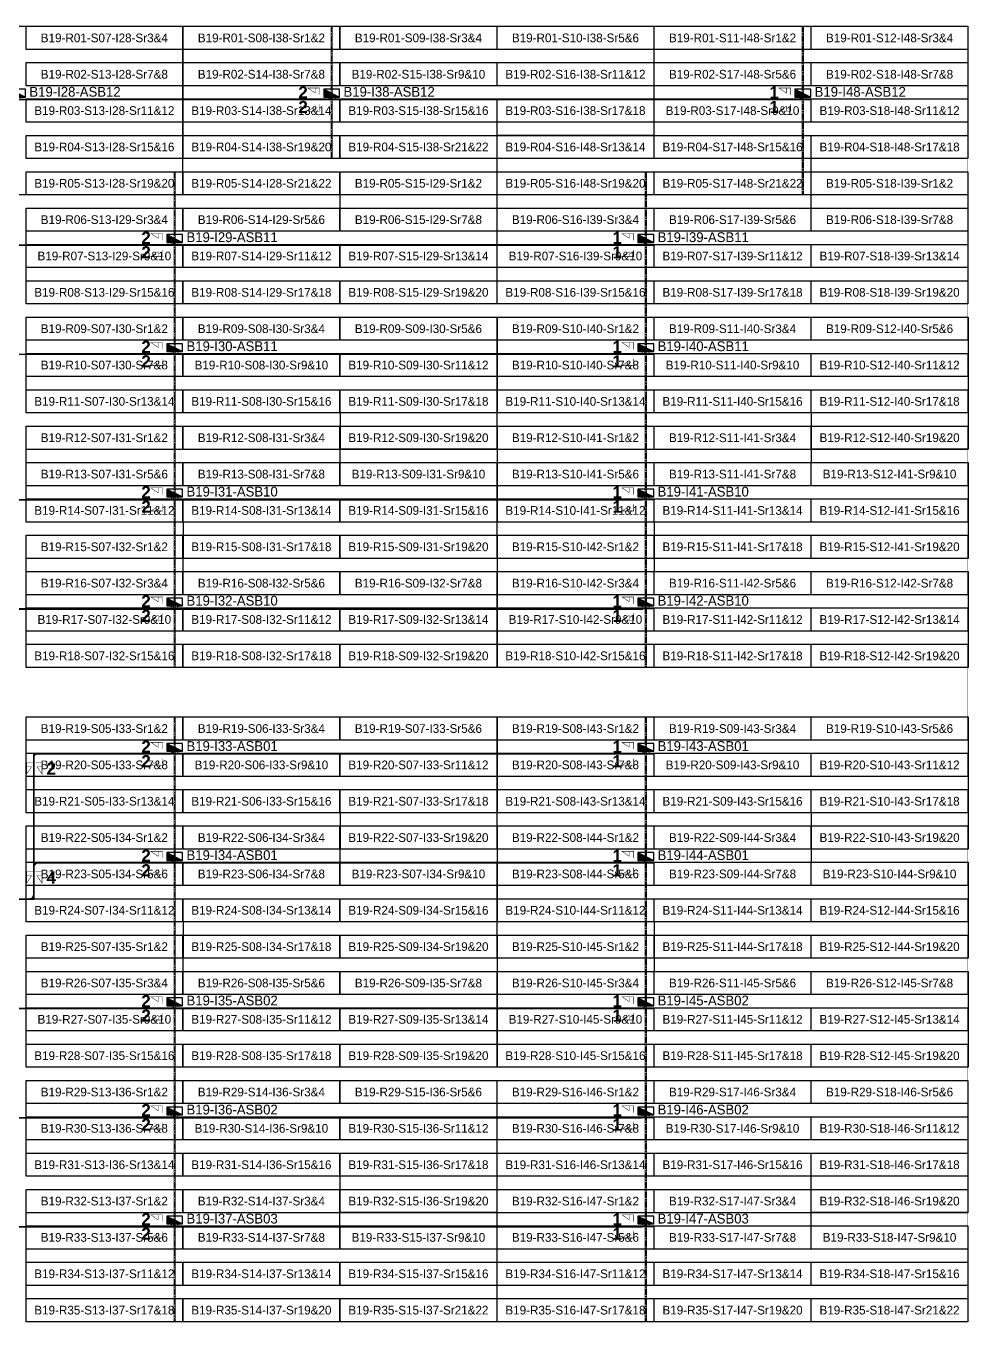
# Model space of a CAD drawing. Header units: metres. Extents: x 530603 to 531186, y 2673304 to 2673572.
# Drawn here: x 530991.5 to 531185.8, y 2673304.2 to 2673571.7 of the extents above; entities that cross this region are included whole.
import ezdxf
from ezdxf.enums import TextEntityAlignment as Align

# ---------------------------------------------------------------- set-up
doc = ezdxf.new("R2010")
doc.units = ezdxf.units.M
doc.linetypes.add('CENTER', pattern=[2, 1.25, -0.25, 0.25, -0.25])
doc.layers.add('Boundary-12.5 MW Block', color=6, linetype='Continuous', lineweight=9)
doc.layers.add('PILE', color=1, linetype='Continuous', lineweight=15)
for name, color, linetype in [('DC Trench BL-19', 40, 'Continuous'), ('E-Inverter Grouping', 2, 'Continuous'), ('Inverter Block-19', 7, 'Continuous'), ('LT Cable(AG) INV to LT Panel BL-19', 2, 'Continuous'), ('Messenger Wire-Block-19 (Master Path)', 30, 'Continuous'), ('Messenger Wire-Block-19 (MW Path)', 191, 'Continuous'), ('MMS Table Block-19', 8, 'Continuous'), ('Plan Line - DC BL-19', 40, 'Continuous'), ('Section Marking BL-19', 2, 'Continuous')]:
    doc.layers.add(name, color=color, linetype=linetype)
doc.styles.add('BoldTextStyle', font='arialbd.ttf')
doc.styles.get("Standard").update_dxf_attribs({"font": 'Adani Regular.ttf'})

# ---------------------------------------------------------------- blocks, each defined once
blk = doc.blocks.new('MMS Table (32.292 x 4.788)')
at = {"color": 0}
blk.add_lwpolyline([(0, -0.002), (0, 4.786), (32.292, 4.786), (32.292, -0.002)], close=True, dxfattribs=at)
at = {"color": 7}
blk.add_attdef('ID1', text='', height=1.8, dxfattribs=at).set_placement((16.146, 2.392), align=Align.MIDDLE_CENTER)
blk = doc.blocks.new('Inverter Block')
h = blk.add_hatch(color=0)
h.dxf.hatch_style = 1
h.paths.add_polyline_path([(-1.46, 2.27), (-1.46, 0.85), (1.46, 0.85)])
at = {"color": 0}
blk.add_lwpolyline([(1.46, 2.27), (-1.46, 2.27), (-1.46, 0.85), (1.46, 0.85)], close=True, dxfattribs=at)
blk.add_lwpolyline([(-1.46, 2.27), (1.46, 0.85)], dxfattribs=at)
at = {"layer": 'PILE'}
for centre in [(-0.61, 0.85), (0.61, 0.85)]:
    blk.add_circle(centre, 0.156, dxfattribs=at)
at = {"color": 7}
blk.add_attdef('ID', (-1.46, 3.01), '', height=1.8, dxfattribs=at)

msp = doc.modelspace()

# ---------------------------------------------------------------- linework, layer by layer
at = {"layer": 'Boundary-12.5 MW Block', "const_width": 0.05}
msp.add_lwpolyline([(530602.78, 2673354.08), (530797.14, 2673354.08), (530797.14, 2673514.29), (530602.78, 2673514.29), (530602.78, 2673564.08), (530797.14, 2673564.08), (530797.14, 2673571.58), (531185.74, 2673571.58), (531185.74, 2673304.29), (530602.78, 2673304.29)], close=True, dxfattribs=at)
at = {"layer": 'DC Trench BL-19', "color": 40, "const_width": 0.15}
for points in [[(531054.68, 2673571.58), (531054.38, 2673571.58), (531054.38, 2673544.29), (531054.68, 2673544.29)], [(531151.86, 2673571.58), (531151.56, 2673571.58), (531151.56, 2673536.79), (531151.86, 2673536.79)], [(531022.29, 2673541.58), (531021.99, 2673541.58), (531021.99, 2673439.29), (531022.29, 2673439.29)], [(531119.47, 2673541.58), (531119.17, 2673541.58), (531119.17, 2673439.29), (531119.47, 2673439.29)], [(531022.29, 2673429.08), (531021.99, 2673429.08), (531021.99, 2673304.29), (531022.29, 2673304.29)], [(531119.47, 2673429.08), (531119.17, 2673429.08), (531119.17, 2673304.29), (531119.47, 2673304.29)]]:
    msp.add_lwpolyline(points, close=True, dxfattribs=at)
at = {"layer": 'E-Inverter Grouping'}
for points in [[(531023.78, 2673541.58), (531056.17, 2673541.58), (531056.17, 2673536.79), (530959.1, 2673536.79), (530959.1, 2673571.58), (531023.78, 2673571.58)], [(531120.96, 2673551.79), (531088.56, 2673551.79), (531088.56, 2673544.29), (531023.88, 2673544.29), (531023.88, 2673571.58), (531120.96, 2673571.58)], [(531185.74, 2673544.29), (531153.35, 2673544.29), (531153.35, 2673536.79), (531088.66, 2673536.79), (531088.66, 2673549.08), (531121.06, 2673549.08), (531121.06, 2673571.58), (531185.74, 2673571.58)], [(531056.17, 2673324.08), (531088.56, 2673324.08), (531088.56, 2673304.29), (530991.49, 2673304.29), (530991.49, 2673331.58), (531056.17, 2673331.58)], [(531153.35, 2673324.08), (531185.74, 2673324.08), (531185.74, 2673304.29), (531088.66, 2673304.29), (531088.66, 2673331.58), (531153.35, 2673331.58)]]:
    msp.add_lwpolyline(points, close=True, dxfattribs=at)
at = {"layer": 'E-Inverter Grouping', "color": 3}
for points in [[(531088.56, 2673514.29), (530991.49, 2673514.29), (530991.49, 2673534.08), (531056.27, 2673534.08), (531056.27, 2673541.58), (531088.56, 2673541.58)], [(531185.74, 2673514.29), (531088.66, 2673514.29), (531088.66, 2673534.08), (531153.45, 2673534.08), (531153.45, 2673541.58), (531185.74, 2673541.58)], [(531088.61, 2673484.29), (531056.32, 2673484.29), (531056.32, 2673491.79), (530991.54, 2673491.79), (530991.54, 2673511.58), (531088.61, 2673511.58)], [(531185.79, 2673484.29), (531153.5, 2673484.29), (531153.5, 2673491.79), (531088.71, 2673491.79), (531088.71, 2673511.58), (531185.79, 2673511.58)], [(531056.22, 2673481.58), (531088.61, 2673481.58), (531088.61, 2673461.79), (531023.93, 2673461.79), (531023.93, 2673469.29), (530991.54, 2673469.29), (530991.54, 2673489.08), (531056.22, 2673489.08)], [(531153.4, 2673481.58), (531185.79, 2673481.58), (531185.79, 2673461.79), (531121.11, 2673461.79), (531121.11, 2673469.29), (531088.71, 2673469.29), (531088.71, 2673489.08), (531153.4, 2673489.08)], [(530991.54, 2673466.58), (531023.83, 2673466.58), (531023.83, 2673459.08), (531088.61, 2673459.08), (531088.61, 2673439.29), (530991.54, 2673439.29)], [(531088.71, 2673466.58), (531121.01, 2673466.58), (531121.01, 2673459.08), (531185.79, 2673459.08), (531185.79, 2673439.29), (531088.71, 2673439.29)], [(531088.61, 2673401.79), (531056.32, 2673401.79), (531056.32, 2673409.29), (530991.54, 2673409.29), (530991.54, 2673429.08), (531088.61, 2673429.08)], [(531185.79, 2673401.79), (531153.5, 2673401.79), (531153.5, 2673409.29), (531088.71, 2673409.29), (531088.71, 2673429.08), (531185.79, 2673429.08)], [(531056.22, 2673399.08), (531088.61, 2673399.08), (531088.61, 2673379.29), (531023.93, 2673379.29), (531023.93, 2673386.79), (530991.54, 2673386.79), (530991.54, 2673406.58), (531056.22, 2673406.58)], [(531153.4, 2673399.08), (531185.79, 2673399.08), (531185.79, 2673379.29), (531121.11, 2673379.29), (531121.11, 2673386.79), (531088.71, 2673386.79), (531088.71, 2673406.58), (531153.4, 2673406.58)], [(530991.54, 2673384.08), (531023.83, 2673384.08), (531023.83, 2673376.58), (531088.61, 2673376.58), (531088.61, 2673356.79), (530991.54, 2673356.79)], [(531088.71, 2673384.08), (531121.01, 2673384.08), (531121.01, 2673376.58), (531185.79, 2673376.58), (531185.79, 2673356.79), (531088.71, 2673356.79)], [(531088.56, 2673326.79), (531056.27, 2673326.79), (531056.27, 2673334.29), (530991.49, 2673334.29), (530991.49, 2673354.08), (531088.56, 2673354.08)], [(531185.74, 2673326.79), (531153.45, 2673326.79), (531153.45, 2673334.29), (531088.66, 2673334.29), (531088.66, 2673354.08), (531185.74, 2673354.08)]]:
    msp.add_lwpolyline(points, close=True, dxfattribs=at)
at = {"layer": 'LT Cable(AG) INV to LT Panel BL-19', "color": 5}
for points in [[(530950.77, 2673413.66, -0.312772), (530950.19, 2673414.5), (530950.19, 2673417.63, 0.221878), (530949.87, 2673418.32), (530943.24, 2673423.87, -0.221878), (530942.92, 2673424.56), (530942.92, 2673437.78, 0.027493), (530942.92, 2673437.88), (530942.83, 2673438.7, -0.027493), (530942.82, 2673438.8), (530942.82, 2673555.62, -0.414214), (530943.72, 2673556.52), (531053.63, 2673556.52, 0.414214), (531054.53, 2673557.42), (531054.53, 2673557.69)], [(530950.77, 2673413.69, -0.304603), (530950.21, 2673414.53), (530950.21, 2673417.64, 0.221878), (530949.89, 2673418.33), (530943.27, 2673423.88, -0.221878), (530942.95, 2673424.57), (530942.95, 2673437.79, 0.027493), (530942.94, 2673437.89), (530942.85, 2673438.7, -0.027493), (530942.85, 2673438.8), (530942.85, 2673555.6, -0.414214), (530943.75, 2673556.5), (531150.81, 2673556.5, 0.414214), (531151.71, 2673557.4), (531151.71, 2673557.69)], [(530952.84, 2673413.65), (530951.14, 2673413.65, -0.414214), (530950.24, 2673414.55), (530950.24, 2673417.65, 0.221878), (530949.92, 2673418.34), (530943.29, 2673423.89, -0.221878), (530942.97, 2673424.58), (530942.97, 2673437.79, 0.027493), (530942.97, 2673437.89), (530942.88, 2673438.7, -0.027493), (530942.87, 2673438.8), (530942.87, 2673525.57, -0.414214), (530943.77, 2673526.47), (531021.24, 2673526.47, 0.414214), (531022.14, 2673527.37), (531022.14, 2673527.69)], [(530952.84, 2673413.68), (530951.16, 2673413.68, -0.414214), (530950.26, 2673414.58), (530950.26, 2673417.67, 0.221878), (530949.94, 2673418.36), (530943.32, 2673423.9, -0.221878), (530943, 2673424.59), (530943, 2673437.79, 0.027493), (530942.99, 2673437.89), (530942.9, 2673438.7, -0.027493), (530942.9, 2673438.8), (530942.9, 2673525.55, -0.414214), (530943.8, 2673526.45), (531118.42, 2673526.45, 0.414214), (531119.32, 2673527.35), (531119.32, 2673527.69)], [(530952.84, 2673413.7), (530951.19, 2673413.7, -0.414214), (530950.29, 2673414.6), (530950.29, 2673417.68, 0.221878), (530949.97, 2673418.37), (530943.34, 2673423.92, -0.221878), (530943.02, 2673424.61), (530943.02, 2673437.79, 0.027493), (530943.02, 2673437.89), (530942.93, 2673438.7, -0.027493), (530942.92, 2673438.8), (530942.92, 2673503.02, -0.414214), (530943.82, 2673503.92), (531021.24, 2673503.92, 0.414214), (531022.14, 2673504.82), (531022.14, 2673505.19)], [(530952.84, 2673413.73), (530951.21, 2673413.73, -0.414214), (530950.31, 2673414.63), (530950.31, 2673417.69, 0.221878), (530949.99, 2673418.38), (530943.37, 2673423.93, -0.221878), (530943.05, 2673424.62), (530943.05, 2673437.79, 0.027493), (530943.04, 2673437.89), (530942.95, 2673438.71, -0.027493), (530942.95, 2673438.81), (530942.95, 2673503, -0.414214), (530943.85, 2673503.9), (531118.42, 2673503.9, 0.414214), (531119.32, 2673504.8), (531119.32, 2673505.19)], [(530954.78, 2673413.75), (530951.24, 2673413.75, -0.414214), (530950.34, 2673414.65), (530950.34, 2673417.7, 0.221878), (530950.02, 2673418.39), (530943.39, 2673423.94, -0.221878), (530943.07, 2673424.63), (530943.07, 2673437.79, 0.027493), (530943.07, 2673437.89), (530942.98, 2673438.71, -0.027493), (530942.97, 2673438.81), (530942.97, 2673472.97, -0.414214), (530943.87, 2673473.87), (531021.24, 2673473.87, 0.414214), (531022.14, 2673474.77), (531022.14, 2673475.19)], [(530954.78, 2673413.78), (530951.26, 2673413.78, -0.414214), (530950.36, 2673414.68), (530950.36, 2673417.71, 0.221878), (530950.04, 2673418.4), (530943.42, 2673423.95, -0.221878), (530943.1, 2673424.64), (530943.1, 2673437.79, 0.027493), (530943.09, 2673437.89), (530943, 2673438.71, -0.027493), (530943, 2673438.81), (530943, 2673472.95, -0.414214), (530943.9, 2673473.85), (531118.42, 2673473.85, 0.414214), (531119.32, 2673474.75), (531119.32, 2673475.19)], [(530954.78, 2673413.8), (530951.29, 2673413.8, -0.414214), (530950.39, 2673414.7), (530950.39, 2673417.72, 0.221878), (530950.07, 2673418.41), (530943.44, 2673423.96, -0.221878), (530943.12, 2673424.65), (530943.12, 2673437.8, 0.027493), (530943.12, 2673437.89), (530943.03, 2673438.71, -0.027493), (530943.02, 2673438.81), (530943.02, 2673450.42, -0.414214), (530943.92, 2673451.32), (531021.24, 2673451.32, 0.414214), (531022.14, 2673452.22), (531022.14, 2673452.69)], [(530954.78, 2673413.83), (530951.31, 2673413.83, -0.414214), (530950.41, 2673414.73), (530950.41, 2673417.74, 0.221878), (530950.09, 2673418.43), (530943.47, 2673423.97, -0.221878), (530943.15, 2673424.66), (530943.15, 2673437.8, 0.027493), (530943.14, 2673437.9), (530943.05, 2673438.71, -0.027493), (530943.05, 2673438.81), (530943.05, 2673450.4, -0.414214), (530943.95, 2673451.3), (531118.42, 2673451.3, 0.414214), (531119.32, 2673452.2), (531119.32, 2673452.69)], [(530953.9, 2673410.94), (530949.45, 2673410.94, 0.053685), (530949.26, 2673410.92), (530947.67, 2673410.57, -0.053685), (530947.48, 2673410.55), (530943.8, 2673410.55, 0.414214), (530942.9, 2673409.65), (530942.9, 2673393.19, 0.023548), (530942.9, 2673393.1), (530943.01, 2673392.02, -0.023548), (530943.01, 2673391.94), (530943.01, 2673391.54), (530992.19, 2673391.54, 0.414214), (530993.09, 2673392.44), (530993.09, 2673420.64, -0.414214), (530993.99, 2673421.54), (531118.42, 2673421.54, 0.414214), (531119.32, 2673422.44), (531119.32, 2673422.69)], [(530953.9, 2673410.91), (530949.45, 2673410.91, 0.053685), (530949.26, 2673410.89), (530947.67, 2673410.55, -0.053685), (530947.48, 2673410.53), (530943.82, 2673410.53, 0.414214), (530942.92, 2673409.63), (530942.92, 2673393.19, 0.023548), (530942.93, 2673393.1), (530943.03, 2673392.02, -0.023548), (530943.03, 2673391.94), (530943.03, 2673391.56), (530992.17, 2673391.56, 0.414214), (530993.07, 2673392.46), (530993.07, 2673420.66, -0.414214), (530993.97, 2673421.56), (531021.24, 2673421.56, 0.414214), (531022.14, 2673422.46), (531022.14, 2673422.69)], [(530949.75, 2673411.14), (530949.45, 2673411.14, 0.053685), (530949.26, 2673411.12), (530947.67, 2673410.77, -0.053685), (530947.48, 2673410.75), (530943.6, 2673410.75, 0.414214), (530942.7, 2673409.85), (530942.7, 2673393.18, 0.023548), (530942.7, 2673393.09), (530942.81, 2673392.01, -0.023548), (530942.81, 2673391.93), (530942.81, 2673324.74, 0.414214), (530943.71, 2673323.84), (531118.42, 2673323.84, 0.414214), (531119.32, 2673324.74), (531119.32, 2673325.19)], [(530949.75, 2673411.11), (530949.45, 2673411.11, 0.053685), (530949.26, 2673411.09), (530947.67, 2673410.75, -0.053685), (530947.48, 2673410.73), (530943.62, 2673410.73, 0.414214), (530942.72, 2673409.83), (530942.72, 2673393.18, 0.023548), (530942.73, 2673393.09), (530942.83, 2673392.01, -0.023548), (530942.83, 2673391.93), (530942.83, 2673324.76, 0.414214), (530943.73, 2673323.86), (531021.24, 2673323.86, 0.414214), (531022.14, 2673324.76), (531022.14, 2673325.19)], [(530951.74, 2673411.09), (530949.45, 2673411.09, 0.053685), (530949.26, 2673411.07), (530947.67, 2673410.72, -0.053685), (530947.48, 2673410.7), (530943.65, 2673410.7, 0.414214), (530942.75, 2673409.8), (530942.75, 2673393.18, 0.023548), (530942.75, 2673393.1), (530942.86, 2673392.02, -0.023548), (530942.86, 2673391.93), (530942.86, 2673347.29, 0.414214), (530943.76, 2673346.39), (531118.42, 2673346.39, 0.414214), (531119.32, 2673347.29), (531119.32, 2673347.69)], [(530951.74, 2673411.06), (530949.45, 2673411.06, 0.053685), (530949.26, 2673411.04), (530947.67, 2673410.7, -0.053685), (530947.48, 2673410.68), (530943.67, 2673410.68, 0.414214), (530942.77, 2673409.78), (530942.77, 2673393.18, 0.023548), (530942.78, 2673393.1), (530942.88, 2673392.02, -0.023548), (530942.88, 2673391.93), (530942.88, 2673347.31, 0.414214), (530943.78, 2673346.41), (531021.24, 2673346.41, 0.414214), (531022.14, 2673347.31), (531022.14, 2673347.69)], [(530951.74, 2673411.04), (530949.45, 2673411.04, 0.053685), (530949.26, 2673411.02), (530947.67, 2673410.67, -0.053685), (530947.48, 2673410.65), (530943.7, 2673410.65, 0.414214), (530942.8, 2673409.75), (530942.8, 2673393.18, 0.023548), (530942.8, 2673393.1), (530942.91, 2673392.02, -0.023548), (530942.91, 2673391.93), (530942.91, 2673369.84, 0.414214), (530943.81, 2673368.94), (531118.42, 2673368.94, 0.414214), (531119.32, 2673369.84), (531119.32, 2673370.19)], [(530951.74, 2673411.01), (530949.45, 2673411.01, 0.053685), (530949.26, 2673410.99), (530947.67, 2673410.65, -0.053685), (530947.48, 2673410.63), (530943.72, 2673410.63, 0.414214), (530942.82, 2673409.73), (530942.82, 2673393.18, 0.023548), (530942.83, 2673393.1), (530942.93, 2673392.02, -0.023548), (530942.93, 2673391.93), (530942.93, 2673369.86, 0.414214), (530943.83, 2673368.96), (531021.24, 2673368.96, 0.414214), (531022.14, 2673369.86), (531022.14, 2673370.19)], [(530953.9, 2673410.99), (530949.45, 2673410.99, 0.053685), (530949.26, 2673410.97), (530947.67, 2673410.62, -0.053685), (530947.48, 2673410.6), (530943.75, 2673410.6, 0.414214), (530942.85, 2673409.7), (530942.85, 2673393.19, 0.023548), (530942.85, 2673393.1), (530942.96, 2673392.02, -0.023548), (530942.96, 2673391.94), (530942.96, 2673391.49), (530992.24, 2673391.49, 0.414214), (530993.14, 2673392.39), (530993.14, 2673398.09, -0.414214), (530994.04, 2673398.99), (531118.42, 2673398.99, 0.414214), (531119.32, 2673399.89), (531119.32, 2673400.19)], [(530953.9, 2673410.96), (530949.45, 2673410.96, 0.053685), (530949.26, 2673410.94), (530947.67, 2673410.6, -0.053685), (530947.48, 2673410.58), (530943.77, 2673410.58, 0.414214), (530942.87, 2673409.68), (530942.87, 2673393.19, 0.023548), (530942.88, 2673393.1), (530942.98, 2673392.02, -0.023548), (530942.98, 2673391.94), (530942.98, 2673391.51), (530992.22, 2673391.51, 0.414214), (530993.12, 2673392.41), (530993.12, 2673398.11, -0.414214), (530994.02, 2673399.01), (531021.24, 2673399.01, 0.414214), (531022.14, 2673399.91), (531022.14, 2673400.19)]]:
    msp.add_lwpolyline(points, format="xyb", dxfattribs=at)
at = {"layer": 'Messenger Wire-Block-19 (Master Path)'}
for points in [[(530942.91, 2673556.44), (531153.35, 2673556.44)], [(530942.91, 2673526.44), (531120.96, 2673526.44)], [(530942.91, 2673503.94), (531120.96, 2673503.94)], [(530942.91, 2673473.94), (531120.96, 2673473.94)], [(530942.91, 2673451.44), (531120.96, 2673451.44)], [(530993.19, 2673391.44), (530993.19, 2673421.44)], [(530993.19, 2673421.44), (531120.96, 2673421.44)], [(530993.19, 2673398.94), (531120.96, 2673398.94)], [(530942.91, 2673391.44), (530993.19, 2673391.44)], [(530942.91, 2673368.94), (531120.96, 2673368.94)], [(530942.91, 2673346.44), (531120.96, 2673346.44)], [(530942.91, 2673323.94), (531120.96, 2673323.94)]]:
    msp.add_lwpolyline(points, dxfattribs=at)
at = {"layer": 'Messenger Wire-Block-19 (MW Path)', "const_width": 0.1}
for points in [[(530942.91, 2673556.44), (531153.35, 2673556.44)], [(530942.91, 2673526.44), (531120.96, 2673526.44)], [(530942.91, 2673503.94), (531120.96, 2673503.94)], [(530942.91, 2673473.94), (531120.96, 2673473.94)], [(530942.91, 2673451.44), (531120.96, 2673451.44)], [(530992.94, 2673391.44), (530992.94, 2673421.44)], [(530993.19, 2673421.44), (531120.96, 2673421.44)], [(530993.19, 2673398.94), (531120.96, 2673398.94)], [(530942.91, 2673391.44), (530993.19, 2673391.44)], [(530942.91, 2673368.94), (531120.96, 2673368.94)], [(530942.91, 2673346.44), (531120.96, 2673346.44)], [(530942.91, 2673323.94), (531120.96, 2673323.94)]]:
    msp.add_lwpolyline(points, dxfattribs=at)
at = {"layer": 'Plan Line - DC BL-19', "color": 6, "linetype": 'CENTER'}
for points in [[(531054.53, 2673571.58), (531054.53, 2673544.29)], [(531151.71, 2673571.58), (531151.71, 2673536.79)], [(531022.14, 2673541.58), (531022.14, 2673439.29)], [(531119.32, 2673541.58), (531119.32, 2673439.29)], [(531022.14, 2673429.08), (531022.14, 2673304.29)], [(531119.32, 2673429.08), (531119.32, 2673304.29)]]:
    msp.add_lwpolyline(points, dxfattribs=at)
at = {"layer": 'Section Marking BL-19', "color": 94, "lineweight": 35, "true_color": 0x00a500, "const_width": 0.1}
for points in [[(531052.03, 2673557.44), (531052.03, 2673558.83), (531049.63, 2673558.83), (531051.11, 2673557.82), (531051.11, 2673558.83)], [(531149.21, 2673557.44), (531149.21, 2673558.83), (531146.81, 2673558.83), (531148.29, 2673557.82), (531148.29, 2673558.83)], [(531052.03, 2673555.44), (531052.03, 2673554.05), (531049.63, 2673554.05), (531051.11, 2673555.06), (531051.11, 2673554.05)], [(531149.21, 2673555.44), (531149.21, 2673554.05), (531146.81, 2673554.05), (531148.29, 2673555.06), (531148.29, 2673554.05)], [(531019.64, 2673527.44), (531019.64, 2673528.83), (531017.24, 2673528.83), (531018.72, 2673527.82), (531018.72, 2673528.83)], [(531116.82, 2673527.44), (531116.82, 2673528.83), (531114.42, 2673528.83), (531115.9, 2673527.82), (531115.9, 2673528.83)], [(531019.64, 2673525.44), (531019.64, 2673524.05), (531017.24, 2673524.05), (531018.72, 2673525.06), (531018.72, 2673524.05)], [(531116.82, 2673525.44), (531116.82, 2673524.05), (531114.42, 2673524.05), (531115.9, 2673525.06), (531115.9, 2673524.05)], [(531019.64, 2673504.94), (531019.64, 2673506.33), (531017.24, 2673506.33), (531018.72, 2673505.32), (531018.72, 2673506.33)], [(531116.82, 2673504.94), (531116.82, 2673506.33), (531114.42, 2673506.33), (531115.9, 2673505.32), (531115.9, 2673506.33)], [(531019.64, 2673502.94), (531019.64, 2673501.55), (531017.24, 2673501.55), (531018.72, 2673502.56), (531018.72, 2673501.55)], [(531116.82, 2673502.94), (531116.82, 2673501.55), (531114.42, 2673501.55), (531115.9, 2673502.56), (531115.9, 2673501.55)], [(531019.64, 2673474.94), (531019.64, 2673476.33), (531017.24, 2673476.33), (531018.72, 2673475.32), (531018.72, 2673476.33)], [(531116.82, 2673474.94), (531116.82, 2673476.33), (531114.42, 2673476.33), (531115.9, 2673475.32), (531115.9, 2673476.33)], [(531019.64, 2673472.94), (531019.64, 2673471.55), (531017.24, 2673471.55), (531018.72, 2673472.56), (531018.72, 2673471.55)], [(531116.82, 2673472.94), (531116.82, 2673471.55), (531114.42, 2673471.55), (531115.9, 2673472.56), (531115.9, 2673471.55)], [(531019.64, 2673452.44), (531019.64, 2673453.83), (531017.24, 2673453.83), (531018.72, 2673452.82), (531018.72, 2673453.83)], [(531116.82, 2673452.44), (531116.82, 2673453.83), (531114.42, 2673453.83), (531115.9, 2673452.82), (531115.9, 2673453.83)], [(531019.64, 2673450.44), (531019.64, 2673449.05), (531017.24, 2673449.05), (531018.72, 2673450.06), (531018.72, 2673449.05)], [(531116.82, 2673450.44), (531116.82, 2673449.05), (531114.42, 2673449.05), (531115.9, 2673450.06), (531115.9, 2673449.05)], [(531019.64, 2673422.44), (531019.64, 2673423.83), (531017.24, 2673423.83), (531018.72, 2673422.82), (531018.72, 2673423.83)], [(531116.82, 2673422.44), (531116.82, 2673423.83), (531114.42, 2673423.83), (531115.9, 2673422.82), (531115.9, 2673423.83)], [(531019.64, 2673420.44), (531019.64, 2673419.05), (531017.24, 2673419.05), (531018.72, 2673420.06), (531018.72, 2673419.05)], [(531116.82, 2673420.44), (531116.82, 2673419.05), (531114.42, 2673419.05), (531115.9, 2673420.06), (531115.9, 2673419.05)], [(530992.99, 2673419.69), (530991.6, 2673419.69), (530991.6, 2673417.29), (530992.61, 2673418.77), (530991.6, 2673418.77)], [(530993.39, 2673419.69), (530994.78, 2673419.69), (530994.78, 2673417.29), (530993.77, 2673418.77), (530994.78, 2673418.77)], [(531019.64, 2673399.94), (531019.64, 2673401.33), (531017.24, 2673401.33), (531018.72, 2673400.32), (531018.72, 2673401.33)], [(531116.82, 2673399.94), (531116.82, 2673401.33), (531114.42, 2673401.33), (531115.9, 2673400.32), (531115.9, 2673401.33)], [(530992.99, 2673397.19), (530991.6, 2673397.19), (530991.6, 2673394.79), (530992.61, 2673396.27), (530991.6, 2673396.27)], [(530993.39, 2673397.19), (530994.78, 2673397.19), (530994.78, 2673394.79), (530993.77, 2673396.27), (530994.78, 2673396.27)], [(531019.64, 2673397.94), (531019.64, 2673396.55), (531017.24, 2673396.55), (531018.72, 2673397.56), (531018.72, 2673396.55)], [(531116.82, 2673397.94), (531116.82, 2673396.55), (531114.42, 2673396.55), (531115.9, 2673397.56), (531115.9, 2673396.55)], [(531019.64, 2673369.94), (531019.64, 2673371.33), (531017.24, 2673371.33), (531018.72, 2673370.32), (531018.72, 2673371.33)], [(531116.82, 2673369.94), (531116.82, 2673371.33), (531114.42, 2673371.33), (531115.9, 2673370.32), (531115.9, 2673371.33)], [(531019.64, 2673367.94), (531019.64, 2673366.55), (531017.24, 2673366.55), (531018.72, 2673367.56), (531018.72, 2673366.55)], [(531116.82, 2673367.94), (531116.82, 2673366.55), (531114.42, 2673366.55), (531115.9, 2673367.56), (531115.9, 2673366.55)], [(531019.64, 2673347.44), (531019.64, 2673348.83), (531017.24, 2673348.83), (531018.72, 2673347.82), (531018.72, 2673348.83)], [(531116.82, 2673347.44), (531116.82, 2673348.83), (531114.42, 2673348.83), (531115.9, 2673347.82), (531115.9, 2673348.83)], [(531019.64, 2673345.44), (531019.64, 2673344.05), (531017.24, 2673344.05), (531018.72, 2673345.06), (531018.72, 2673344.05)], [(531116.82, 2673345.44), (531116.82, 2673344.05), (531114.42, 2673344.05), (531115.9, 2673345.06), (531115.9, 2673344.05)], [(531019.64, 2673324.94), (531019.64, 2673326.33), (531017.24, 2673326.33), (531018.72, 2673325.32), (531018.72, 2673326.33)], [(531116.82, 2673324.94), (531116.82, 2673326.33), (531114.42, 2673326.33), (531115.9, 2673325.32), (531115.9, 2673326.33)], [(531019.64, 2673322.94), (531019.64, 2673321.55), (531017.24, 2673321.55), (531018.72, 2673322.56), (531018.72, 2673321.55)], [(531116.82, 2673322.94), (531116.82, 2673321.55), (531114.42, 2673321.55), (531115.9, 2673322.56), (531115.9, 2673321.55)]]:
    msp.add_lwpolyline(points, dxfattribs=at)

# ---------------------------------------------------------------- block references
at = {"layer": 'Inverter Block-19'}
ref = msp.add_blockref('Inverter Block', (530989.75, 2673556.03), dxfattribs=dict(at, xscale=1.124999999976148, yscale=1.124999999976148, zscale=1.124999999976148))
ref.add_attrib('ID', 'B19-I28-ASB12', (530992.18, 2673557.05), dxfattribs={"layer": '0', "color": 7, "height": 2.025})
ref = msp.add_blockref('Inverter Block', (531054.53, 2673556.03), dxfattribs=dict(at, xscale=1.124999999976148, yscale=1.124999999976148, zscale=1.124999999976148))
ref.add_attrib('ID', 'B19-I38-ASB12', (531056.97, 2673557.05), dxfattribs={"layer": '0', "color": 7, "height": 2.025})
ref = msp.add_blockref('Inverter Block', (531151.71, 2673556.03), dxfattribs=dict(at, xscale=1.124999999976148, yscale=1.124999999976148, zscale=1.124999999976148))
ref.add_attrib('ID', 'B19-I48-ASB12', (531154.14, 2673557.05), dxfattribs={"layer": '0', "color": 7, "height": 2.025})
ref = msp.add_blockref('Inverter Block', (531022.14, 2673526.03), dxfattribs=dict(at, xscale=1.124999999976148, yscale=1.124999999976148, zscale=1.124999999976148))
ref.add_attrib('ID', 'B19-I29-ASB11', (531024.58, 2673527.05), dxfattribs={"layer": '0', "color": 7, "height": 2.025})
ref = msp.add_blockref('Inverter Block', (531119.32, 2673526.03), dxfattribs=dict(at, xscale=1.124999999976148, yscale=1.124999999976148, zscale=1.124999999976148))
ref.add_attrib('ID', 'B19-I39-ASB11', (531121.75, 2673527.05), dxfattribs={"layer": '0', "color": 7, "height": 2.025})
ref = msp.add_blockref('Inverter Block', (531022.14, 2673503.53), dxfattribs=dict(at, xscale=1.124999999976148, yscale=1.124999999976148, zscale=1.124999999976148))
ref.add_attrib('ID', 'B19-I30-ASB11', (531024.58, 2673504.55), dxfattribs={"layer": '0', "color": 7, "height": 2.025})
ref = msp.add_blockref('Inverter Block', (531119.32, 2673503.53), dxfattribs=dict(at, xscale=1.124999999976148, yscale=1.124999999976148, zscale=1.124999999976148))
ref.add_attrib('ID', 'B19-I40-ASB11', (531121.75, 2673504.55), dxfattribs={"layer": '0', "color": 7, "height": 2.025})
ref = msp.add_blockref('Inverter Block', (531022.14, 2673473.53), dxfattribs=dict(at, xscale=1.124999999976148, yscale=1.124999999976148, zscale=1.124999999976148))
ref.add_attrib('ID', 'B19-I31-ASB10', (531024.58, 2673474.55), dxfattribs={"layer": '0', "color": 7, "height": 2.025})
ref = msp.add_blockref('Inverter Block', (531119.32, 2673473.53), dxfattribs=dict(at, xscale=1.124999999976148, yscale=1.124999999976148, zscale=1.124999999976148))
ref.add_attrib('ID', 'B19-I41-ASB10', (531121.75, 2673474.55), dxfattribs={"layer": '0', "color": 7, "height": 2.025})
ref = msp.add_blockref('Inverter Block', (531022.14, 2673451.03), dxfattribs=dict(at, xscale=1.124999999976148, yscale=1.124999999976148, zscale=1.124999999976148))
ref.add_attrib('ID', 'B19-I32-ASB10', (531024.58, 2673452.05), dxfattribs={"layer": '0', "color": 7, "height": 2.025})
ref = msp.add_blockref('Inverter Block', (531119.32, 2673451.03), dxfattribs=dict(at, xscale=1.124999999976148, yscale=1.124999999976148, zscale=1.124999999976148))
ref.add_attrib('ID', 'B19-I42-ASB10', (531121.75, 2673452.05), dxfattribs={"layer": '0', "color": 7, "height": 2.025})
ref = msp.add_blockref('Inverter Block', (531022.14, 2673421.03), dxfattribs=dict(at, xscale=1.124999999976148, yscale=1.124999999976148, zscale=1.124999999976148))
ref.add_attrib('ID', 'B19-I33-ASB01', (531024.58, 2673422.05), dxfattribs={"layer": '0', "color": 7, "height": 2.025})
ref = msp.add_blockref('Inverter Block', (531119.32, 2673421.03), dxfattribs=dict(at, xscale=1.124999999976148, yscale=1.124999999976148, zscale=1.124999999976148))
ref.add_attrib('ID', 'B19-I43-ASB01', (531121.75, 2673422.05), dxfattribs={"layer": '0', "color": 7, "height": 2.025})
ref = msp.add_blockref('Inverter Block', (531022.14, 2673398.53), dxfattribs=dict(at, xscale=1.124999999976148, yscale=1.124999999976148, zscale=1.124999999976148))
ref.add_attrib('ID', 'B19-I34-ASB01', (531024.58, 2673399.55), dxfattribs={"layer": '0', "color": 7, "height": 2.025})
ref = msp.add_blockref('Inverter Block', (531119.32, 2673398.53), dxfattribs=dict(at, xscale=1.124999999976148, yscale=1.124999999976148, zscale=1.124999999976148))
ref.add_attrib('ID', 'B19-I44-ASB01', (531121.75, 2673399.55), dxfattribs={"layer": '0', "color": 7, "height": 2.025})
ref = msp.add_blockref('Inverter Block', (531022.14, 2673368.53), dxfattribs=dict(at, xscale=1.124999999976148, yscale=1.124999999976148, zscale=1.124999999976148))
ref.add_attrib('ID', 'B19-I35-ASB02', (531024.58, 2673369.55), dxfattribs={"layer": '0', "color": 7, "height": 2.025})
ref = msp.add_blockref('Inverter Block', (531119.32, 2673368.53), dxfattribs=dict(at, xscale=1.124999999976148, yscale=1.124999999976148, zscale=1.124999999976148))
ref.add_attrib('ID', 'B19-I45-ASB02', (531121.75, 2673369.55), dxfattribs={"layer": '0', "color": 7, "height": 2.025})
ref = msp.add_blockref('Inverter Block', (531022.14, 2673346.03), dxfattribs=dict(at, xscale=1.124999999976148, yscale=1.124999999976148, zscale=1.124999999976148))
ref.add_attrib('ID', 'B19-I36-ASB02', (531024.58, 2673347.05), dxfattribs={"layer": '0', "color": 7, "height": 2.025})
ref = msp.add_blockref('Inverter Block', (531119.32, 2673346.03), dxfattribs=dict(at, xscale=1.124999999976148, yscale=1.124999999976148, zscale=1.124999999976148))
ref.add_attrib('ID', 'B19-I46-ASB02', (531121.75, 2673347.05), dxfattribs={"layer": '0', "color": 7, "height": 2.025})
ref = msp.add_blockref('Inverter Block', (531022.14, 2673323.53), dxfattribs=dict(at, xscale=1.124999999976148, yscale=1.124999999976148, zscale=1.124999999976148))
ref.add_attrib('ID', 'B19-I37-ASB03', (531024.58, 2673324.55), dxfattribs={"layer": '0', "color": 7, "height": 2.025})
ref = msp.add_blockref('Inverter Block', (531119.32, 2673323.53), dxfattribs=dict(at, xscale=1.124999999976148, yscale=1.124999999976148, zscale=1.124999999976148))
ref.add_attrib('ID', 'B19-I47-ASB03', (531121.75, 2673324.55), dxfattribs={"layer": '0', "color": 7, "height": 2.025})
at = {"layer": 'MMS Table Block-19'}
for p, values in [((530991.49, 2673566.79), {'ID1': 'B19-R01-S07-I28-Sr3&4'}), ((531023.88, 2673566.79), {'ID1': 'B19-R01-S08-I38-Sr1&2'}), ((531056.27, 2673566.79), {'ID1': 'B19-R01-S09-I38-Sr3&4'}), ((531088.66, 2673566.79), {'ID1': 'B19-R01-S10-I38-Sr5&6'}), ((531121.06, 2673566.79), {'ID1': 'B19-R01-S11-I48-Sr1&2'}), ((531153.45, 2673566.79), {'ID1': 'B19-R01-S12-I48-Sr3&4'}), ((530991.49, 2673559.29), {'ID1': 'B19-R02-S13-I28-Sr7&8'}), ((531023.88, 2673559.29), {'ID1': 'B19-R02-S14-I38-Sr7&8'}), ((531056.27, 2673559.29), {'ID1': 'B19-R02-S15-I38-Sr9&10'}), ((531088.66, 2673559.29), {'ID1': 'B19-R02-S16-I38-Sr11&12'}), ((531121.06, 2673559.29), {'ID1': 'B19-R02-S17-I48-Sr5&6'}), ((531153.45, 2673559.29), {'ID1': 'B19-R02-S18-I48-Sr7&8'}), ((530991.49, 2673551.79), {'ID1': 'B19-R03-S13-I28-Sr11&12'}), ((531023.88, 2673551.79), {'ID1': 'B19-R03-S14-I38-Sr13&14'}), ((531056.27, 2673551.79), {'ID1': 'B19-R03-S15-I38-Sr15&16'}), ((531088.66, 2673551.79), {'ID1': 'B19-R03-S16-I38-Sr17&18'}), ((531121.06, 2673551.79), {'ID1': 'B19-R03-S17-I48-Sr9&10'}), ((531153.45, 2673551.79), {'ID1': 'B19-R03-S18-I48-Sr11&12'}), ((530991.49, 2673544.29), {'ID1': 'B19-R04-S13-I28-Sr15&16'}), ((531023.88, 2673544.29), {'ID1': 'B19-R04-S14-I38-Sr19&20'}), ((531056.27, 2673544.29), {'ID1': 'B19-R04-S15-I38-Sr21&22'}), ((531088.66, 2673544.29), {'ID1': 'B19-R04-S16-I48-Sr13&14'}), ((531121.06, 2673544.29), {'ID1': 'B19-R04-S17-I48-Sr15&16'}), ((531153.45, 2673544.29), {'ID1': 'B19-R04-S18-I48-Sr17&18'}), ((530991.49, 2673536.79), {'ID1': 'B19-R05-S13-I28-Sr19&20'}), ((531023.88, 2673536.79), {'ID1': 'B19-R05-S14-I28-Sr21&22'}), ((531056.27, 2673536.79), {'ID1': 'B19-R05-S15-I29-Sr1&2'}), ((531088.66, 2673536.79), {'ID1': 'B19-R05-S16-I48-Sr19&20'}), ((531121.06, 2673536.79), {'ID1': 'B19-R05-S17-I48-Sr21&22'}), ((531153.45, 2673536.79), {'ID1': 'B19-R05-S18-I39-Sr1&2'}), ((530991.49, 2673529.29), {'ID1': 'B19-R06-S13-I29-Sr3&4'}), ((531023.88, 2673529.29), {'ID1': 'B19-R06-S14-I29-Sr5&6'}), ((531056.27, 2673529.29), {'ID1': 'B19-R06-S15-I29-Sr7&8'}), ((531088.66, 2673529.29), {'ID1': 'B19-R06-S16-I39-Sr3&4'}), ((531121.06, 2673529.29), {'ID1': 'B19-R06-S17-I39-Sr5&6'}), ((531153.45, 2673529.29), {'ID1': 'B19-R06-S18-I39-Sr7&8'}), ((530991.49, 2673521.79), {'ID1': 'B19-R07-S13-I29-Sr9&10'}), ((531023.88, 2673521.79), {'ID1': 'B19-R07-S14-I29-Sr11&12'}), ((531056.27, 2673521.79), {'ID1': 'B19-R07-S15-I29-Sr13&14'}), ((531088.66, 2673521.79), {'ID1': 'B19-R07-S16-I39-Sr9&10'}), ((531121.06, 2673521.79), {'ID1': 'B19-R07-S17-I39-Sr11&12'}), ((531153.45, 2673521.79), {'ID1': 'B19-R07-S18-I39-Sr13&14'}), ((530991.49, 2673514.29), {'ID1': 'B19-R08-S13-I29-Sr15&16'}), ((531023.88, 2673514.29), {'ID1': 'B19-R08-S14-I29-Sr17&18'}), ((531056.27, 2673514.29), {'ID1': 'B19-R08-S15-I29-Sr19&20'}), ((531088.66, 2673514.29), {'ID1': 'B19-R08-S16-I39-Sr15&16'}), ((531121.06, 2673514.29), {'ID1': 'B19-R08-S17-I39-Sr17&18'}), ((531153.45, 2673514.29), {'ID1': 'B19-R08-S18-I39-Sr19&20'}), ((530991.49, 2673506.79), {'ID1': 'B19-R09-S07-I30-Sr1&2'}), ((531023.88, 2673506.79), {'ID1': 'B19-R09-S08-I30-Sr3&4'}), ((531056.27, 2673506.79), {'ID1': 'B19-R09-S09-I30-Sr5&6'}), ((531088.66, 2673506.79), {'ID1': 'B19-R09-S10-I40-Sr1&2'}), ((531121.06, 2673506.79), {'ID1': 'B19-R09-S11-I40-Sr3&4'}), ((531153.45, 2673506.79), {'ID1': 'B19-R09-S12-I40-Sr5&6'}), ((530991.49, 2673499.29), {'ID1': 'B19-R10-S07-I30-Sr7&8'}), ((531023.88, 2673499.29), {'ID1': 'B19-R10-S08-I30-Sr9&10'}), ((531056.27, 2673499.29), {'ID1': 'B19-R10-S09-I30-Sr11&12'}), ((531088.66, 2673499.29), {'ID1': 'B19-R10-S10-I40-Sr7&8'}), ((531121.06, 2673499.29), {'ID1': 'B19-R10-S11-I40-Sr9&10'}), ((531153.45, 2673499.29), {'ID1': 'B19-R10-S12-I40-Sr11&12'}), ((530991.49, 2673491.79), {'ID1': 'B19-R11-S07-I30-Sr13&14'}), ((531023.88, 2673491.79), {'ID1': 'B19-R11-S08-I30-Sr15&16'}), ((531056.27, 2673491.79), {'ID1': 'B19-R11-S09-I30-Sr17&18'}), ((531088.66, 2673491.79), {'ID1': 'B19-R11-S10-I40-Sr13&14'}), ((531121.06, 2673491.79), {'ID1': 'B19-R11-S11-I40-Sr15&16'}), ((531153.45, 2673491.79), {'ID1': 'B19-R11-S12-I40-Sr17&18'}), ((530991.49, 2673484.29), {'ID1': 'B19-R12-S07-I31-Sr1&2'}), ((531023.88, 2673484.29), {'ID1': 'B19-R12-S08-I31-Sr3&4'}), ((531056.27, 2673484.29), {'ID1': 'B19-R12-S09-I30-Sr19&20'}), ((531088.66, 2673484.29), {'ID1': 'B19-R12-S10-I41-Sr1&2'}), ((531121.06, 2673484.29), {'ID1': 'B19-R12-S11-I41-Sr3&4'}), ((531153.45, 2673484.29), {'ID1': 'B19-R12-S12-I40-Sr19&20'}), ((530991.49, 2673476.79), {'ID1': 'B19-R13-S07-I31-Sr5&6'}), ((531023.88, 2673476.79), {'ID1': 'B19-R13-S08-I31-Sr7&8'}), ((531056.27, 2673476.79), {'ID1': 'B19-R13-S09-I31-Sr9&10'}), ((531088.66, 2673476.79), {'ID1': 'B19-R13-S10-I41-Sr5&6'}), ((531121.06, 2673476.79), {'ID1': 'B19-R13-S11-I41-Sr7&8'}), ((531153.45, 2673476.79), {'ID1': 'B19-R13-S12-I41-Sr9&10'}), ((530991.49, 2673469.29), {'ID1': 'B19-R14-S07-I31-Sr11&12'}), ((531023.88, 2673469.29), {'ID1': 'B19-R14-S08-I31-Sr13&14'}), ((531056.27, 2673469.29), {'ID1': 'B19-R14-S09-I31-Sr15&16'}), ((531088.66, 2673469.29), {'ID1': 'B19-R14-S10-I41-Sr11&12'}), ((531121.06, 2673469.29), {'ID1': 'B19-R14-S11-I41-Sr13&14'}), ((531153.45, 2673469.29), {'ID1': 'B19-R14-S12-I41-Sr15&16'}), ((530991.49, 2673461.79), {'ID1': 'B19-R15-S07-I32-Sr1&2'}), ((531023.88, 2673461.79), {'ID1': 'B19-R15-S08-I31-Sr17&18'}), ((531056.27, 2673461.79), {'ID1': 'B19-R15-S09-I31-Sr19&20'}), ((531088.66, 2673461.79), {'ID1': 'B19-R15-S10-I42-Sr1&2'}), ((531121.06, 2673461.79), {'ID1': 'B19-R15-S11-I41-Sr17&18'}), ((531153.45, 2673461.79), {'ID1': 'B19-R15-S12-I41-Sr19&20'}), ((530991.49, 2673454.29), {'ID1': 'B19-R16-S07-I32-Sr3&4'}), ((531023.88, 2673454.29), {'ID1': 'B19-R16-S08-I32-Sr5&6'}), ((531056.27, 2673454.29), {'ID1': 'B19-R16-S09-I32-Sr7&8'}), ((531088.66, 2673454.29), {'ID1': 'B19-R16-S10-I42-Sr3&4'}), ((531121.06, 2673454.29), {'ID1': 'B19-R16-S11-I42-Sr5&6'}), ((531153.45, 2673454.29), {'ID1': 'B19-R16-S12-I42-Sr7&8'}), ((530991.49, 2673446.79), {'ID1': 'B19-R17-S07-I32-Sr9&10'}), ((531023.88, 2673446.79), {'ID1': 'B19-R17-S08-I32-Sr11&12'}), ((531056.27, 2673446.79), {'ID1': 'B19-R17-S09-I32-Sr13&14'}), ((531088.66, 2673446.79), {'ID1': 'B19-R17-S10-I42-Sr9&10'}), ((531121.06, 2673446.79), {'ID1': 'B19-R17-S11-I42-Sr11&12'}), ((531153.45, 2673446.79), {'ID1': 'B19-R17-S12-I42-Sr13&14'}), ((530991.49, 2673439.29), {'ID1': 'B19-R18-S07-I32-Sr15&16'}), ((531023.88, 2673439.29), {'ID1': 'B19-R18-S08-I32-Sr17&18'}), ((531056.27, 2673439.29), {'ID1': 'B19-R18-S09-I32-Sr19&20'}), ((531088.66, 2673439.29), {'ID1': 'B19-R18-S10-I42-Sr15&16'}), ((531121.06, 2673439.29), {'ID1': 'B19-R18-S11-I42-Sr17&18'}), ((531153.45, 2673439.29), {'ID1': 'B19-R18-S12-I42-Sr19&20'}), ((530991.49, 2673424.29), {'ID1': 'B19-R19-S05-I33-Sr1&2'}), ((531023.88, 2673424.29), {'ID1': 'B19-R19-S06-I33-Sr3&4'}), ((531056.27, 2673424.29), {'ID1': 'B19-R19-S07-I33-Sr5&6'}), ((531088.66, 2673424.29), {'ID1': 'B19-R19-S08-I43-Sr1&2'}), ((531121.06, 2673424.29), {'ID1': 'B19-R19-S09-I43-Sr3&4'}), ((531153.45, 2673424.29), {'ID1': 'B19-R19-S10-I43-Sr5&6'}), ((530991.49, 2673416.79), {'ID1': 'B19-R20-S05-I33-Sr7&8'}), ((531023.88, 2673416.79), {'ID1': 'B19-R20-S06-I33-Sr9&10'}), ((531056.27, 2673416.79), {'ID1': 'B19-R20-S07-I33-Sr11&12'}), ((531088.66, 2673416.79), {'ID1': 'B19-R20-S08-I43-Sr7&8'}), ((531121.06, 2673416.79), {'ID1': 'B19-R20-S09-I43-Sr9&10'}), ((531153.45, 2673416.79), {'ID1': 'B19-R20-S10-I43-Sr11&12'}), ((530991.49, 2673409.29), {'ID1': 'B19-R21-S05-I33-Sr13&14'}), ((531023.88, 2673409.29), {'ID1': 'B19-R21-S06-I33-Sr15&16'}), ((531056.27, 2673409.29), {'ID1': 'B19-R21-S07-I33-Sr17&18'}), ((531088.66, 2673409.29), {'ID1': 'B19-R21-S08-I43-Sr13&14'}), ((531121.06, 2673409.29), {'ID1': 'B19-R21-S09-I43-Sr15&16'}), ((531153.45, 2673409.29), {'ID1': 'B19-R21-S10-I43-Sr17&18'}), ((530991.49, 2673401.79), {'ID1': 'B19-R22-S05-I34-Sr1&2'}), ((531023.88, 2673401.79), {'ID1': 'B19-R22-S06-I34-Sr3&4'}), ((531056.27, 2673401.79), {'ID1': 'B19-R22-S07-I33-Sr19&20'}), ((531088.66, 2673401.79), {'ID1': 'B19-R22-S08-I44-Sr1&2'}), ((531121.06, 2673401.79), {'ID1': 'B19-R22-S09-I44-Sr3&4'}), ((531153.45, 2673401.79), {'ID1': 'B19-R22-S10-I43-Sr19&20'}), ((530991.49, 2673394.29), {'ID1': 'B19-R23-S05-I34-Sr5&6'}), ((531023.88, 2673394.29), {'ID1': 'B19-R23-S06-I34-Sr7&8'}), ((531056.27, 2673394.29), {'ID1': 'B19-R23-S07-I34-Sr9&10'}), ((531088.66, 2673394.29), {'ID1': 'B19-R23-S08-I44-Sr5&6'}), ((531121.06, 2673394.29), {'ID1': 'B19-R23-S09-I44-Sr7&8'}), ((531153.45, 2673394.29), {'ID1': 'B19-R23-S10-I44-Sr9&10'}), ((530991.49, 2673386.79), {'ID1': 'B19-R24-S07-I34-Sr11&12'}), ((531023.88, 2673386.79), {'ID1': 'B19-R24-S08-I34-Sr13&14'}), ((531056.27, 2673386.79), {'ID1': 'B19-R24-S09-I34-Sr15&16'}), ((531088.66, 2673386.79), {'ID1': 'B19-R24-S10-I44-Sr11&12'}), ((531121.06, 2673386.79), {'ID1': 'B19-R24-S11-I44-Sr13&14'}), ((531153.45, 2673386.79), {'ID1': 'B19-R24-S12-I44-Sr15&16'}), ((530991.49, 2673379.29), {'ID1': 'B19-R25-S07-I35-Sr1&2'}), ((531023.88, 2673379.29), {'ID1': 'B19-R25-S08-I34-Sr17&18'}), ((531056.27, 2673379.29), {'ID1': 'B19-R25-S09-I34-Sr19&20'}), ((531088.66, 2673379.29), {'ID1': 'B19-R25-S10-I45-Sr1&2'}), ((531121.06, 2673379.29), {'ID1': 'B19-R25-S11-I44-Sr17&18'}), ((531153.45, 2673379.29), {'ID1': 'B19-R25-S12-I44-Sr19&20'}), ((530991.49, 2673371.79), {'ID1': 'B19-R26-S07-I35-Sr3&4'}), ((531023.88, 2673371.79), {'ID1': 'B19-R26-S08-I35-Sr5&6'}), ((531056.27, 2673371.79), {'ID1': 'B19-R26-S09-I35-Sr7&8'}), ((531088.66, 2673371.79), {'ID1': 'B19-R26-S10-I45-Sr3&4'}), ((531121.06, 2673371.79), {'ID1': 'B19-R26-S11-I45-Sr5&6'}), ((531153.45, 2673371.79), {'ID1': 'B19-R26-S12-I45-Sr7&8'}), ((530991.49, 2673364.29), {'ID1': 'B19-R27-S07-I35-Sr9&10'}), ((531023.88, 2673364.29), {'ID1': 'B19-R27-S08-I35-Sr11&12'}), ((531056.27, 2673364.29), {'ID1': 'B19-R27-S09-I35-Sr13&14'}), ((531088.66, 2673364.29), {'ID1': 'B19-R27-S10-I45-Sr9&10'}), ((531121.06, 2673364.29), {'ID1': 'B19-R27-S11-I45-Sr11&12'}), ((531153.45, 2673364.29), {'ID1': 'B19-R27-S12-I45-Sr13&14'}), ((530991.49, 2673356.79), {'ID1': 'B19-R28-S07-I35-Sr15&16'}), ((531023.88, 2673356.79), {'ID1': 'B19-R28-S08-I35-Sr17&18'}), ((531056.27, 2673356.79), {'ID1': 'B19-R28-S09-I35-Sr19&20'}), ((531088.66, 2673356.79), {'ID1': 'B19-R28-S10-I45-Sr15&16'}), ((531121.06, 2673356.79), {'ID1': 'B19-R28-S11-I45-Sr17&18'}), ((531153.45, 2673356.79), {'ID1': 'B19-R28-S12-I45-Sr19&20'}), ((530991.49, 2673349.29), {'ID1': 'B19-R29-S13-I36-Sr1&2'}), ((531023.88, 2673349.29), {'ID1': 'B19-R29-S14-I36-Sr3&4'}), ((531056.27, 2673349.29), {'ID1': 'B19-R29-S15-I36-Sr5&6'}), ((531088.66, 2673349.29), {'ID1': 'B19-R29-S16-I46-Sr1&2'}), ((531121.06, 2673349.29), {'ID1': 'B19-R29-S17-I46-Sr3&4'}), ((531153.45, 2673349.29), {'ID1': 'B19-R29-S18-I46-Sr5&6'}), ((530991.49, 2673341.79), {'ID1': 'B19-R30-S13-I36-Sr7&8'}), ((531023.88, 2673341.79), {'ID1': 'B19-R30-S14-I36-Sr9&10'}), ((531056.27, 2673341.79), {'ID1': 'B19-R30-S15-I36-Sr11&12'}), ((531088.66, 2673341.79), {'ID1': 'B19-R30-S16-I46-Sr7&8'}), ((531121.06, 2673341.79), {'ID1': 'B19-R30-S17-I46-Sr9&10'}), ((531153.45, 2673341.79), {'ID1': 'B19-R30-S18-I46-Sr11&12'}), ((530991.49, 2673334.29), {'ID1': 'B19-R31-S13-I36-Sr13&14'}), ((531023.88, 2673334.29), {'ID1': 'B19-R31-S14-I36-Sr15&16'}), ((531056.27, 2673334.29), {'ID1': 'B19-R31-S15-I36-Sr17&18'}), ((531088.66, 2673334.29), {'ID1': 'B19-R31-S16-I46-Sr13&14'}), ((531121.06, 2673334.29), {'ID1': 'B19-R31-S17-I46-Sr15&16'}), ((531153.45, 2673334.29), {'ID1': 'B19-R31-S18-I46-Sr17&18'}), ((530991.49, 2673326.79), {'ID1': 'B19-R32-S13-I37-Sr1&2'}), ((531023.88, 2673326.79), {'ID1': 'B19-R32-S14-I37-Sr3&4'}), ((531056.27, 2673326.79), {'ID1': 'B19-R32-S15-I36-Sr19&20'}), ((531088.66, 2673326.79), {'ID1': 'B19-R32-S16-I47-Sr1&2'}), ((531121.06, 2673326.79), {'ID1': 'B19-R32-S17-I47-Sr3&4'}), ((531153.45, 2673326.79), {'ID1': 'B19-R32-S18-I46-Sr19&20'}), ((530991.49, 2673319.29), {'ID1': 'B19-R33-S13-I37-Sr5&6'}), ((531023.88, 2673319.29), {'ID1': 'B19-R33-S14-I37-Sr7&8'}), ((531056.27, 2673319.29), {'ID1': 'B19-R33-S15-I37-Sr9&10'}), ((531088.66, 2673319.29), {'ID1': 'B19-R33-S16-I47-Sr5&6'}), ((531121.06, 2673319.29), {'ID1': 'B19-R33-S17-I47-Sr7&8'}), ((531153.45, 2673319.29), {'ID1': 'B19-R33-S18-I47-Sr9&10'}), ((530991.49, 2673311.79), {'ID1': 'B19-R34-S13-I37-Sr11&12'}), ((531023.88, 2673311.79), {'ID1': 'B19-R34-S14-I37-Sr13&14'}), ((531056.27, 2673311.79), {'ID1': 'B19-R34-S15-I37-Sr15&16'}), ((531088.66, 2673311.79), {'ID1': 'B19-R34-S16-I47-Sr11&12'}), ((531121.06, 2673311.79), {'ID1': 'B19-R34-S17-I47-Sr13&14'}), ((531153.45, 2673311.79), {'ID1': 'B19-R34-S18-I47-Sr15&16'}), ((530991.49, 2673304.29), {'ID1': 'B19-R35-S13-I37-Sr17&18'}), ((531023.88, 2673304.29), {'ID1': 'B19-R35-S14-I37-Sr19&20'}), ((531056.27, 2673304.29), {'ID1': 'B19-R35-S15-I37-Sr21&22'}), ((531088.66, 2673304.29), {'ID1': 'B19-R35-S16-I47-Sr17&18'}), ((531121.06, 2673304.29), {'ID1': 'B19-R35-S17-I47-Sr19&20'}), ((531153.45, 2673304.29), {'ID1': 'B19-R35-S18-I47-Sr21&22'})]:
    msp.add_blockref('MMS Table (32.292 x 4.788)', p, dxfattribs=at).add_auto_attribs(values)

# ---------------------------------------------------------------- texts
at = {"layer": 'Section Marking BL-19', "color": 94, "true_color": 0x00a500, "style": 'BoldTextStyle'}
for s, p in [('2', (531048.63, 2673557.94)), ('1', (531145.81, 2673557.94)), ('2', (531048.63, 2673554.94)), ('1', (531145.81, 2673554.94)), ('2', (531016.24, 2673527.94)), ('1', (531113.42, 2673527.94)), ('2', (531016.24, 2673524.94)), ('1', (531113.42, 2673524.94)), ('2', (531016.24, 2673505.44)), ('1', (531113.42, 2673505.44)), ('2', (531016.24, 2673502.44)), ('1', (531113.42, 2673502.44)), ('2', (531016.24, 2673475.44)), ('1', (531113.42, 2673475.44)), ('2', (531016.24, 2673472.44)), ('1', (531113.42, 2673472.44)), ('2', (531016.24, 2673452.94)), ('1', (531113.42, 2673452.94)), ('2', (531016.24, 2673449.94)), ('1', (531113.42, 2673449.94)), ('2', (531016.24, 2673422.94)), ('1', (531113.42, 2673422.94)), ('2', (531016.24, 2673419.94)), ('1', (531113.42, 2673419.94)), ('2', (530996.69, 2673418.44)), ('2', (531016.24, 2673400.44)), ('1', (531113.42, 2673400.44)), ('2', (531016.24, 2673397.44)), ('1', (531113.42, 2673397.44)), ('4', (530996.69, 2673395.94)), ('2', (531016.24, 2673370.44)), ('1', (531113.42, 2673370.44)), ('2', (531016.24, 2673367.44)), ('1', (531113.42, 2673367.44)), ('2', (531016.24, 2673347.94)), ('1', (531113.42, 2673347.94)), ('2', (531016.24, 2673344.94)), ('1', (531113.42, 2673344.94)), ('2', (531016.24, 2673325.44)), ('1', (531113.42, 2673325.44)), ('2', (531016.24, 2673322.44)), ('1', (531113.42, 2673322.44))]:
    msp.add_text(s, height=2.5, dxfattribs=at).set_placement(p, align=Align.MIDDLE_CENTER)

doc.saveas('drawing.dxf')
